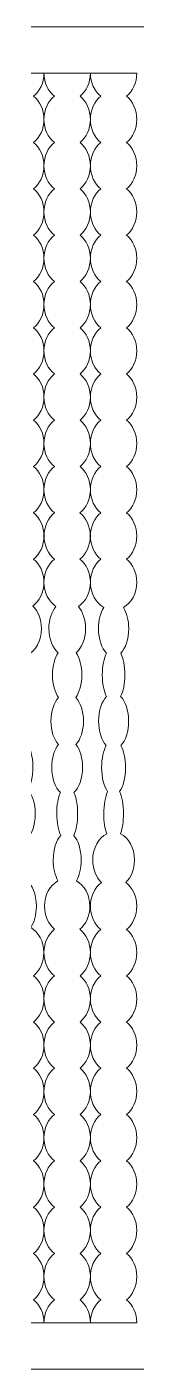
# Model space of a CAD drawing. Header units: inches. Extents: x 0 to 300, y 0 to 290.
# Drawn here: x 243.7 to 265, y 0 to 290 of the extents above; entities that cross this region are included whole.
import ezdxf

# ---------------------------------------------------------------- set-up
doc = ezdxf.new("R2010")
doc.units = ezdxf.units.IN
doc.header["$MEASUREMENT"] = 0
doc.layers.add('Layer 1', color=7, linetype='Continuous')

# ---------------------------------------------------------------- blocks, each defined once
blk = doc.blocks.new('block 3')
at = {"layer": 'Layer 1', "lineweight": 0}
blk.add_lwpolyline([(0, 290), (300, 290), (300, 0), (0, 0), (0, 290)], dxfattribs=at)
for points in [[(227.2351684570312, 275), (225.8879241943359, 273.9250793457031), (225, 272.0869693756104), (225, 270), (225, 267.9130306243896), (225.8879241943359, 266.0749206542969), (227.2351684570312, 265), (225.8879241943359, 263.9250793457031), (225, 262.0869693756104), (225, 260), (225, 257.913028717041), (225.8879241943359, 256.0749206542969), (227.2351684570312, 255), (225.8879241943359, 253.9250793457031), (225, 252.086971282959), (225, 250), (225, 247.913028717041), (225.8879241943359, 246.0749206542969), (227.2351684570312, 245), (225.8879241943359, 243.9250793457031), (225, 242.086971282959), (225, 240), (225, 237.913028717041), (225.8879241943359, 236.0749206542969), (227.2351684570312, 235), (225.8879241943359, 233.9250793457031), (225, 232.086971282959), (225, 230), (225, 227.913028717041), (225.8879241943359, 226.0749206542969), (227.2351684570312, 225), (225.8879241943359, 223.9250793457031), (225, 222.0869674682617), (225, 220), (225, 217.9130325317383), (225.8879241943359, 216.0749206542969), (227.2351684570312, 215), (225.8879241943359, 213.9250793457031), (225, 212.0869674682617), (225, 210), (225, 207.9130325317383), (225.8879241943359, 206.0749206542969), (227.2351684570312, 205), (225.8879241943359, 203.9250793457031), (225, 202.0869674682617), (225, 200), (225, 197.9130325317383), (225.8879241943359, 196.0749206542969), (227.2351684570312, 195), (225.8879241943359, 193.9250793457031), (225, 192.0869674682617), (225, 190), (225, 187.9130325317383), (225.8879241943359, 186.0749206542969), (227.2351684570312, 185), (225.8879241943359, 183.9250793457031), (225, 182.0869674682617), (225, 180), (225, 177.9130325317383), (225.8879241943359, 176.0749206542969), (227.2351684570312, 175), (225.8879241943359, 173.9250793457031), (225, 172.0869674682617), (225, 170), (225, 167.8586883544922), (225.9347534179688, 165.9793701171875), (227.3413238525391, 164.9176025390625), (226.1437835693359, 163.8326263427734), (225.3607788085938, 162.0345764160156), (225.3607788085938, 160), (225.3607788085938, 157.5192260742188), (226.5248870849609, 155.3900756835938), (228.1851654052734, 154.4764709472656), (227.6263275146484, 153.3777008056641), (227.2745056152344, 151.779296875), (227.2745056152344, 150), (227.2745056152344, 148.0339202880859), (227.7040710449219, 146.2887115478516), (228.3678283691406, 145.1943817138672), (227.3952789306641, 144.1562347412109), (226.7411651611328, 142.2187652587891), (226.7411651611328, 140), (226.7411651611328, 138.0218505859375), (227.2611083984375, 136.2672729492188), (228.0630950927734, 135.1743011474609), (226.9341125488281, 134.1313781738281), (226.1764526367188, 132.2045288085938), (226.1764526367188, 130), (226.1764526367188, 127.9246063232422), (226.8479461669922, 126.0953063964844), (227.8685913085938, 125.0179443359375), (226.8115844726562, 123.9456176757812), (226.1137084960938, 122.0986175537109), (226.1137084960938, 120), (226.1137084960938, 117.4808044433594), (227.1193237304688, 115.3242340087891), (228.5445861816406, 114.4349060058594), (228.1111602783203, 113.3375854492188), (227.8392028808594, 111.7569885253906), (227.8392028808594, 110), (227.8392028808594, 107.8583374023438), (228.2433013916016, 105.978759765625), (228.851318359375, 104.9170837402344), (228.3341827392578, 103.8320465087891), (227.9960632324219, 102.0342559814453), (227.9960632324219, 100), (227.9960632324219, 98.24128723144531), (228.248779296875, 96.6593017578125), (228.6514282226562, 95.56184387207031), (227.3379821777344, 94.6705322265625), (226.4117431640625, 92.51612854003906), (226.4117431640625, 90), (226.4117431640625, 88.12417602539062), (226.9265441894531, 86.44940185546875), (227.7327880859375, 85.34916687011719), (226.11083984375, 84.35726928710938), (224.9999847412109, 82.33430480957031), (224.9999847412109, 80), (224.9999847412109, 77.91302490234375), (225.8879089355469, 76.07492065429688), (227.2351531982422, 75), (225.8879089355469, 73.92507934570312), (224.9999847412109, 72.08697509765625), (224.9999847412109, 70), (224.9999847412109, 67.91302490234375), (225.8879089355469, 66.07492065429688), (227.2351531982422, 65), (225.8879089355469, 63.92507934570312), (224.9999847412109, 62.08697509765625), (224.9999847412109, 60), (224.9999847412109, 57.91302490234375), (225.8879089355469, 56.07492065429688), (227.2351531982422, 55), (225.8879089355469, 53.92507934570312), (224.9999847412109, 52.08697509765625), (224.9999847412109, 50), (224.9999847412109, 47.91302490234375), (225.8879089355469, 46.07492065429688), (227.2351531982422, 45), (225.8879089355469, 43.92507934570312), (224.9999847412109, 42.08697509765625), (224.9999847412109, 40), (224.9999847412109, 37.91302490234375), (225.8879089355469, 36.07492065429688), (227.2351531982422, 35), (225.8879089355469, 33.92507934570312), (224.9999847412109, 32.08697509765625), (224.9999847412109, 30), (224.9999847412109, 27.91302490234375), (225.8879089355469, 26.07492065429688), (227.2351531982422, 25), (225.8879089355469, 23.92507934570312), (224.9999847412109, 22.08697509765625), (224.9999847412109, 20), (224.9999847412109, 17.91302490234375), (225.8879089355469, 16.07492065429688), (227.2351531982422, 15), (225.8879089355469, 13.92507934570312), (224.9999847412109, 12.08697509765625), (224.9999847412109, 10), (224.9999847412109, 10), (234.9999847412109, 10), (234.9999847412109, 10), (234.9999847412109, 12.08697509765625), (234.112060546875, 13.92507934570312), (232.7648162841797, 15), (234.112060546875, 16.07492065429688), (234.9999847412109, 17.91302490234375), (234.9999847412109, 20), (234.9999847412109, 22.08697509765625), (234.112060546875, 23.92507934570312), (232.7648162841797, 25), (234.112060546875, 26.07492065429688), (234.9999847412109, 27.91302490234375), (234.9999847412109, 30), (234.9999847412109, 32.08697509765625), (234.112060546875, 33.92507934570312), (232.7648162841797, 35), (234.112060546875, 36.07492065429688), (234.9999847412109, 37.91302490234375), (234.9999847412109, 40), (234.9999847412109, 42.08697509765625), (234.112060546875, 43.92507934570312), (232.7648162841797, 45), (234.112060546875, 46.07492065429688), (234.9999847412109, 47.91302490234375), (234.9999847412109, 50), (234.9999847412109, 52.08697509765625), (234.112060546875, 53.92507934570312), (232.7648162841797, 55), (234.112060546875, 56.07492065429688), (234.9999847412109, 57.91302490234375), (234.9999847412109, 60), (234.9999847412109, 62.08697509765625), (234.112060546875, 63.92507934570312), (232.7648162841797, 65), (234.112060546875, 66.07492065429688), (234.9999847412109, 67.91302490234375), (234.9999847412109, 70), (234.9999847412109, 72.08697509765625), (234.112060546875, 73.92507934570312), (232.7648162841797, 75), (234.112060546875, 76.07492065429688), (234.9999847412109, 77.91302490234375), (234.9999847412109, 80), (234.9999847412109, 82.33430480957031), (233.8891296386719, 84.35725402832031), (232.2671813964844, 85.34916687011719), (233.0734252929688, 86.44940185546875), (233.5882263183594, 88.12417602539062), (233.5882263183594, 90), (233.5882263183594, 92.51614379882812), (232.6619873046875, 94.6705322265625), (231.3485412597656, 95.56184387207031), (231.7511901855469, 96.65928649902344), (232.00390625, 98.24127197265625), (232.00390625, 100), (232.00390625, 102.0342559814453), (231.6658020019531, 103.8320465087891), (231.1486511230469, 104.9170837402344), (231.7566680908203, 105.978759765625), (232.1607666015625, 107.8583374023438), (232.1607666015625, 110), (232.1607666015625, 111.7569885253906), (231.8887939453125, 113.3376007080078), (231.4553833007812, 114.4349060058594), (232.8806610107422, 115.3242340087891), (233.8862609863281, 117.4808044433594), (233.8862609863281, 120), (233.8862609863281, 122.0986328125), (233.1883850097656, 123.9456176757812), (232.1313781738281, 125.0179443359375), (233.1520233154297, 126.0953063964844), (233.8235168457031, 127.9245910644531), (233.8235168457031, 130), (233.8235168457031, 132.2045288085938), (233.0658721923828, 134.1313629150391), (231.9368743896484, 135.1743011474609), (232.7388610839844, 136.2672882080078), (233.2588043212891, 138.0218505859375), (233.2588043212891, 140), (233.2588043212891, 142.2187652587891), (232.6046905517578, 144.1562347412109), (231.6321411132812, 145.1943817138672), (232.2959136962891, 146.2886962890625), (232.7254638671875, 148.0339202880859), (232.7254638671875, 150), (232.7254638671875, 151.779296875), (232.3736572265625, 153.3777008056641), (231.8148040771484, 154.4764709472656), (233.4750671386719, 155.3900756835938), (234.6391906738281, 157.5192260742188), (234.6391906738281, 160), (234.6391906738281, 162.0345687866211), (233.8561859130859, 163.8326187133789), (232.6586456298828, 164.9176025390625), (234.0652160644531, 165.9793701171875), (234.9999694824219, 167.8586959838867), (234.9999694824219, 170), (234.9999694824219, 172.0869674682617), (234.1120452880859, 173.9250793457031), (232.7648010253906, 175), (234.1120452880859, 176.0749206542969), (234.9999694824219, 177.9130325317383), (234.9999694824219, 180), (234.9999694824219, 182.0869674682617), (234.1120452880859, 183.9250793457031), (232.7648010253906, 185), (234.1120452880859, 186.0749206542969), (234.9999694824219, 187.9130325317383), (234.9999694824219, 190), (234.9999694824219, 192.0869674682617), (234.1120452880859, 193.9250793457031), (232.7648010253906, 195), (234.1120452880859, 196.0749206542969), (234.9999694824219, 197.9130325317383), (234.9999694824219, 200), (234.9999694824219, 202.0869674682617), (234.1120452880859, 203.9250793457031), (232.7648010253906, 205), (234.1120452880859, 206.0749206542969), (234.9999694824219, 207.9130325317383), (234.9999694824219, 210), (234.9999694824219, 212.0869674682617), (234.1120452880859, 213.9250793457031), (232.7648010253906, 215), (234.1120452880859, 216.0749206542969), (234.9999694824219, 217.9130325317383), (234.9999694824219, 220), (234.9999694824219, 222.0869674682617), (234.1120452880859, 223.9250793457031), (232.7648010253906, 225), (234.1120452880859, 226.0749206542969), (234.9999694824219, 227.913028717041), (234.9999694824219, 230), (234.9999694824219, 232.086971282959), (234.1120452880859, 233.9250793457031), (232.7648010253906, 235), (234.1120452880859, 236.0749206542969), (234.9999694824219, 237.913028717041), (234.9999694824219, 240), (234.9999694824219, 242.086971282959), (234.1120452880859, 243.9250793457031), (232.7648010253906, 245), (234.1120452880859, 246.0749206542969), (234.9999694824219, 247.913028717041), (234.9999694824219, 250), (234.9999694824219, 252.086971282959), (234.1120452880859, 253.9250793457031), (232.7648010253906, 255), (234.1120452880859, 256.0749206542969), (234.9999694824219, 257.913028717041), (234.9999694824219, 260), (234.9999694824219, 262.0869693756104), (234.1120452880859, 263.9250793457031), (232.7648010253906, 265), (234.1120452880859, 266.0749206542969), (234.9999694824219, 267.9130306243896), (234.9999694824219, 270), (234.9999694824219, 272.0869693756104), (234.1120452880859, 273.9250793457031), (232.7648010253906, 275), (234.1120452880859, 276.0749197006226), (234.9999694824219, 277.9130296707153), (234.9999694824219, 280), (234.9999694824219, 277.9130296707153), (235.8878936767578, 276.0749197006226), (237.2351379394531, 275), (235.8878936767578, 273.9250793457031), (234.9999694824219, 272.0869693756104), (234.9999694824219, 270), (234.9999694824219, 267.9130306243896), (235.8878936767578, 266.0749206542969), (237.2351379394531, 265), (235.8878936767578, 263.9250793457031), (234.9999694824219, 262.0869693756104), (234.9999694824219, 260), (234.9999694824219, 257.913028717041), (235.8878936767578, 256.0749206542969), (237.2351379394531, 255), (235.8878936767578, 253.9250793457031), (234.9999694824219, 252.086971282959), (234.9999694824219, 250), (234.9999694824219, 247.913028717041), (235.8878936767578, 246.0749206542969), (237.2351379394531, 245), (235.8878936767578, 243.9250793457031), (234.9999694824219, 242.086971282959), (234.9999694824219, 240), (234.9999694824219, 237.913028717041), (235.8878936767578, 236.0749206542969), (237.2351379394531, 235), (235.8878936767578, 233.9250793457031), (234.9999694824219, 232.086971282959), (234.9999694824219, 230), (234.9999694824219, 227.913028717041), (235.8878936767578, 226.0749206542969), (237.2351379394531, 225), (235.8878936767578, 223.9250793457031), (234.9999694824219, 222.0869674682617), (234.9999694824219, 220), (234.9999694824219, 217.9130325317383), (235.8878936767578, 216.0749206542969), (237.2351379394531, 215), (235.8878936767578, 213.9250793457031), (234.9999694824219, 212.0869674682617), (234.9999694824219, 210), (234.9999694824219, 207.9130325317383), (235.8878936767578, 206.0749206542969), (237.2351379394531, 205), (235.8878936767578, 203.9250793457031), (234.9999694824219, 202.0869674682617), (234.9999694824219, 200), (234.9999694824219, 197.9130325317383), (235.8878936767578, 196.0749206542969), (237.2351379394531, 195), (235.8878936767578, 193.9250793457031), (234.9999694824219, 192.0869674682617), (234.9999694824219, 190), (234.9999694824219, 187.9130325317383), (235.8878936767578, 186.0749206542969), (237.2351379394531, 185), (235.8878936767578, 183.9250793457031), (234.9999694824219, 182.0869674682617), (234.9999694824219, 180), (234.9999694824219, 177.9107818603516), (235.8898162841797, 176.0709686279297), (237.2394866943359, 174.9965286254883), (235.8988952636719, 173.9211273193359), (235.0156555175781, 172.0847320556641), (235.0156555175781, 170), (235.0156555175781, 167.8303604125977), (235.9723205566406, 165.9296798706055), (237.4055480957031, 164.8758773803711), (236.2812347412109, 163.786865234375), (235.5489807128906, 162.0087051391602), (235.5489807128906, 160), (235.5489807128906, 157.3816528320312), (236.7931671142578, 155.1550140380859), (238.5280456542969, 154.3358459472656), (238.1228790283203, 153.2435302734375), (237.8705444335938, 151.7048034667969), (237.8705444335938, 150), (237.8705444335938, 147.5963439941406), (238.3721618652344, 145.5228271484375), (239.0965270996094, 144.565185546875), (238.7974243164062, 143.4646911621094), (238.6078033447266, 141.8277893066406), (238.6078033447266, 140), (238.6078033447266, 138.2594451904297), (238.7797698974609, 136.6920166015625), (239.0544586181641, 135.5960235595703), (238.0771636962891, 134.7265777587891), (237.3842620849609, 132.5489044189453), (237.3842620849609, 130), (237.3842620849609, 128.0319061279297), (237.7973480224609, 126.2851409912109), (238.4355010986328, 125.1910247802734), (237.5067443847656, 124.1520690917969), (236.8822937011719, 122.2163696289062), (236.8822937011719, 120), (236.8822937011719, 117.4761047363281), (237.6920318603516, 115.3161773681641), (238.8388061523438, 114.4299468994141), (238.4944000244141, 113.3328247070312), (238.2783660888672, 111.7543487548828), (238.2783660888672, 110), (238.2783660888672, 108.2721862792969), (238.4879150390625, 106.7149353027344), (238.8232879638672, 105.6201477050781), (237.5519256591797, 104.7674102783203), (236.6470031738281, 102.5728149414062), (236.6470031738281, 100), (236.6470031738281, 98.156494140625), (237.1116180419922, 96.50715637207031), (237.8427276611328, 95.40652465820312), (236.1790771484375, 94.436767578125), (235.0313110351562, 92.3802490234375), (235.0313110351562, 90), (235.0313110351562, 87.91752624511719), (235.9098663330078, 86.08282470703125), (237.2438354492188, 85.00694274902344), (235.8917083740234, 83.93299865722656), (234.9999389648438, 82.09147644042969), (234.9999389648438, 80), (234.9999389648438, 77.91302490234375), (235.8878631591797, 76.07492065429688), (237.235107421875, 75), (235.8878631591797, 73.92507934570312), (234.9999389648438, 72.08697509765625), (234.9999389648438, 70), (234.9999389648438, 67.91302490234375), (235.8878631591797, 66.07492065429688), (237.235107421875, 65), (235.8878631591797, 63.92507934570312), (234.9999389648438, 62.08697509765625), (234.9999389648438, 60), (234.9999389648438, 57.91302490234375), (235.8878631591797, 56.07492065429688), (237.235107421875, 55), (235.8878631591797, 53.92507934570312), (234.9999389648438, 52.08697509765625), (234.9999389648438, 50), (234.9999389648438, 47.91302490234375), (235.8878631591797, 46.07492065429688), (237.235107421875, 45), (235.8878631591797, 43.92507934570312), (234.9999389648438, 42.08697509765625), (234.9999389648438, 40), (234.9999389648438, 37.91302490234375), (235.8878631591797, 36.07492065429688), (237.235107421875, 35), (235.8878631591797, 33.92507934570312), (234.9999389648438, 32.08697509765625), (234.9999389648438, 30), (234.9999389648438, 27.91302490234375), (235.8878631591797, 26.07492065429688), (237.235107421875, 25), (235.8878631591797, 23.92507934570312), (234.9999389648438, 22.08697509765625), (234.9999389648438, 20), (234.9999389648438, 17.91302490234375), (235.8878631591797, 16.07492065429688), (237.235107421875, 15), (235.8878631591797, 13.92507934570312), (234.9999389648438, 12.08697509765625), (234.9999389648438, 10), (234.9999389648438, 10), (244.9999389648438, 10), (244.9999389648438, 10), (244.9999389648438, 12.08697509765625), (244.1120147705078, 13.92507934570312), (242.7647705078125, 15), (244.1120147705078, 16.07492065429688), (244.9999389648438, 17.91302490234375), (244.9999389648438, 20), (244.9999389648438, 22.08697509765625), (244.1120147705078, 23.92507934570312), (242.7647705078125, 25), (244.1120147705078, 26.07492065429688), (244.9999389648438, 27.91302490234375), (244.9999389648438, 30), (244.9999389648438, 32.08697509765625), (244.1120147705078, 33.92507934570312), (242.7647705078125, 35), (244.1120147705078, 36.07492065429688), (244.9999389648438, 37.91302490234375), (244.9999389648438, 40), (244.9999389648438, 42.08697509765625), (244.1120147705078, 43.92507934570312), (242.7647705078125, 45), (244.1120147705078, 46.07492065429688), (244.9999389648438, 47.91302490234375), (244.9999389648438, 50), (244.9999389648438, 52.08697509765625), (244.1120147705078, 53.92507934570312), (242.7647705078125, 55), (244.1120147705078, 56.07492065429688), (244.9999389648438, 57.91302490234375), (244.9999389648438, 60), (244.9999389648438, 62.08697509765625), (244.1120147705078, 63.92507934570312), (242.7647705078125, 65), (244.1120147705078, 66.07492065429688), (244.9999389648438, 67.91302490234375), (244.9999389648438, 70), (244.9999389648438, 72.08697509765625), (244.1120147705078, 73.92507934570312), (242.7647705078125, 75), (244.1120147705078, 76.07492065429688), (244.9999389648438, 77.91302490234375), (244.9999389648438, 80), (244.9999389648438, 82.09147644042969), (244.1081848144531, 83.93299865722656), (242.7560424804688, 85.00694274902344), (244.0899963378906, 86.08282470703125), (244.9685668945312, 87.91751098632812), (244.9685668945312, 90), (244.9685668945312, 92.3802490234375), (243.82080078125, 94.43678283691406), (242.1571502685547, 95.40652465820312), (242.8882751464844, 96.50715637207031), (243.3528747558594, 98.15647888183594), (243.3528747558594, 100), (243.3528747558594, 102.5728149414062), (242.4479522705078, 104.7673950195312), (241.1765899658203, 105.6201477050781), (241.5119476318359, 106.7149505615234), (241.7215118408203, 108.2721862792969), (241.7215118408203, 110), (241.7215118408203, 111.7543334960938), (241.5054779052734, 113.3328247070312), (241.1610717773438, 114.4299468994141), (242.3078460693359, 115.3161926269531), (243.1175842285156, 117.4761047363281), (243.1175842285156, 120), (243.1175842285156, 122.2163848876953), (242.4931488037109, 124.1520690917969), (241.5643768310547, 125.1910247802734), (242.2025146484375, 126.2851409912109), (242.6156158447266, 128.0319061279297), (242.6156158447266, 130), (242.6156158447266, 132.5489044189453), (241.9227294921875, 134.7265930175781), (240.9454193115234, 135.5960235595703), (241.2201232910156, 136.6920013427734), (241.3920745849609, 138.2594604492188), (241.3920745849609, 140), (241.3920745849609, 141.8277893066406), (241.2024383544922, 143.4646911621094), (240.9033508300781, 144.565185546875), (241.6277160644531, 145.5228118896484), (242.1293334960938, 147.5963439941406), (242.1293334960938, 150), (242.1293334960938, 151.7047882080078), (241.8769989013672, 153.2435150146484), (241.4718322753906, 154.3358459472656), (243.2067260742188, 155.155029296875), (244.4508972167969, 157.3816528320312), (244.4508972167969, 160), (244.4508972167969, 162.0087127685547), (243.7186431884766, 163.7868728637695), (242.5943298339844, 164.8758773803711), (244.0275726318359, 165.9296798706055), (244.9842224121094, 167.8303604125977), (244.9842224121094, 170), (244.9842224121094, 172.0847320556641), (244.1009826660156, 173.9211273193359), (242.7603912353516, 174.9965286254883), (244.1100769042969, 176.0709609985352), (244.9999084472656, 177.9107818603516), (244.9999084472656, 180), (244.9999084472656, 182.0869674682617), (244.1119842529297, 183.9250793457031), (242.7647399902344, 185), (244.1119842529297, 186.0749206542969), (244.9999084472656, 187.9130325317383), (244.9999084472656, 190), (244.9999084472656, 192.0869674682617), (244.1119842529297, 193.9250793457031), (242.7647399902344, 195), (244.1119842529297, 196.0749206542969), (244.9999084472656, 197.9130325317383), (244.9999084472656, 200), (244.9999084472656, 202.0869674682617), (244.1119842529297, 203.9250793457031), (242.7647399902344, 205), (244.1119842529297, 206.0749206542969), (244.9999084472656, 207.9130325317383), (244.9999084472656, 210), (244.9999084472656, 212.0869674682617), (244.1119842529297, 213.9250793457031), (242.7647399902344, 215), (244.1119842529297, 216.0749206542969), (244.9999084472656, 217.9130325317383), (244.9999084472656, 220), (244.9999084472656, 222.0869674682617), (244.1119842529297, 223.9250793457031), (242.7647399902344, 225), (244.1119842529297, 226.0749206542969), (244.9999084472656, 227.913028717041), (244.9999084472656, 230), (244.9999084472656, 232.086971282959), (244.1119842529297, 233.9250793457031), (242.7647399902344, 235), (244.1119842529297, 236.0749206542969), (244.9999084472656, 237.913028717041), (244.9999084472656, 240), (244.9999084472656, 242.086971282959), (244.1119842529297, 243.9250793457031), (242.7647399902344, 245), (244.1119842529297, 246.0749206542969), (244.9999084472656, 247.913028717041), (244.9999084472656, 250), (244.9999084472656, 252.086971282959), (244.1119842529297, 253.9250793457031), (242.7647399902344, 255), (244.1119842529297, 256.0749206542969), (244.9999084472656, 257.913028717041), (244.9999084472656, 260), (244.9999084472656, 262.0869693756104), (244.1119842529297, 263.9250793457031), (242.7647399902344, 265), (244.1119842529297, 266.0749206542969), (244.9999084472656, 267.9130306243896), (244.9999084472656, 270), (244.9999084472656, 272.0869693756104), (244.1119842529297, 273.9250793457031), (242.7647399902344, 275), (244.1119842529297, 276.0749197006226), (244.9999084472656, 277.9130296707153), (244.9999084472656, 280), (244.9999084472656, 280), (224.9999084472656, 280), (224.9999084472656, 280), (224.9999084472656, 277.9130296707153), (225.8878326416016, 276.0749197006226), (227.2350769042969, 275), (227.2350769042969, 275), (227.2351684570312, 275), (227.2351684570312, 275)], [(247.2351684570312, 275), (245.8879241943359, 273.9250793457031), (245, 272.0869693756104), (245, 270), (245, 267.9130306243896), (245.8879241943359, 266.0749206542969), (247.2351684570312, 265), (245.8879241943359, 263.9250793457031), (245, 262.0869693756104), (245, 260), (245, 257.913028717041), (245.8879241943359, 256.0749206542969), (247.2351684570312, 255), (245.8879241943359, 253.9250793457031), (245, 252.086971282959), (245, 250), (245, 247.913028717041), (245.8879241943359, 246.0749206542969), (247.2351684570312, 245), (245.8879241943359, 243.9250793457031), (245, 242.086971282959), (245, 240), (245, 237.913028717041), (245.8879241943359, 236.0749206542969), (247.2351684570312, 235), (245.8879241943359, 233.9250793457031), (245, 232.086971282959), (245, 230), (245, 227.913028717041), (245.8879241943359, 226.0749206542969), (247.2351684570312, 225), (245.8879241943359, 223.9250793457031), (245, 222.0869674682617), (245, 220), (245, 217.9130325317383), (245.8879241943359, 216.0749206542969), (247.2351684570312, 215), (245.8879241943359, 213.9250793457031), (245, 212.0869674682617), (245, 210), (245, 207.9130325317383), (245.8879241943359, 206.0749206542969), (247.2351684570312, 205), (245.8879241943359, 203.9250793457031), (245, 202.0869674682617), (245, 200), (245, 197.9130325317383), (245.8879241943359, 196.0749206542969), (247.2351684570312, 195), (245.8879241943359, 193.9250793457031), (245, 192.0869674682617), (245, 190), (245, 187.9085311889648), (245.8917541503906, 186.0670013427734), (247.243896484375, 184.9930572509766), (245.9099426269531, 183.9171752929688), (245.0313720703125, 182.0824890136719), (245.0313720703125, 180), (245.0313720703125, 177.9175186157227), (245.9099273681641, 176.0828170776367), (247.243896484375, 175.0069427490234), (245.8917694091797, 173.9330062866211), (245, 172.0914764404297), (245, 170), (245, 167.7379989624023), (246.0431060791016, 165.7683563232422), (247.5835876464844, 164.7459487915039), (246.6511993408203, 163.6484451293945), (246.0509948730469, 161.9307250976562), (246.0509948730469, 160), (246.0509948730469, 157.7490081787109), (246.8668518066406, 155.7875366210938), (248.0737762451172, 154.7609558105469), (247.3207092285156, 153.6641387939453), (246.8353118896484, 151.9395446777344), (246.8353118896484, 150), (246.8353118896484, 147.9848175048828), (247.3593139648438, 146.2016754150391), (248.1630859375, 145.1136169433594), (247.1594085693359, 144.0577239990234), (246.4902191162109, 142.1624603271484), (246.4902191162109, 140), (246.4902191162109, 137.8731842041016), (247.1375274658203, 136.0048370361328), (248.1137237548828, 134.9392852783203), (247.2465972900391, 133.8566741943359), (246.6784515380859, 132.0481872558594), (246.6784515380859, 130), (246.6784515380859, 127.6241912841797), (247.4428863525391, 125.5708923339844), (248.5516967773438, 124.5989074707031), (248.0586090087891, 123.4982757568359), (247.7451171875, 121.8465576171875), (247.7451171875, 120), (247.7451171875, 118.0998382568359), (248.0770721435547, 116.4059753417969), (248.5950927734375, 115.3066253662109), (247.6417388916016, 114.3002014160156), (246.9921722412109, 112.3014221191406), (246.9921722412109, 110), (246.9921722412109, 108.2007446289062), (247.3891906738281, 106.5864562988281), (248.0180053710938, 105.4867401123047), (246.3047332763672, 104.5536804199219), (245.1098022460938, 102.4480438232422), (245.1098022460938, 100), (245.1098022460938, 97.92878723144531), (245.9651641845703, 96.10270690917969), (247.26611328125, 95.02449035644531), (245.9015502929688, 93.953125), (245, 92.1029052734375), (245, 90), (245, 87.91302490234375), (245.8879241943359, 86.07492065429688), (247.2351684570312, 85), (245.8879241943359, 83.92507934570312), (245, 82.08697509765625), (245, 80), (245, 77.91302490234375), (245.8879241943359, 76.07492065429688), (247.2351684570312, 75), (245.8879241943359, 73.92507934570312), (245, 72.08697509765625), (245, 70), (245, 67.91302490234375), (245.8879241943359, 66.07492065429688), (247.2351684570312, 65), (245.8879241943359, 63.92507934570312), (245, 62.08697509765625), (245, 60), (245, 57.91302490234375), (245.8879241943359, 56.07492065429688), (247.2351684570312, 55), (245.8879241943359, 53.92507934570312), (245, 52.08697509765625), (245, 50), (245, 47.91302490234375), (245.8879241943359, 46.07492065429688), (247.2351684570312, 45), (245.8879241943359, 43.92507934570312), (245, 42.08697509765625), (245, 40), (245, 37.91302490234375), (245.8879241943359, 36.07492065429688), (247.2351684570312, 35), (245.8879241943359, 33.92507934570312), (245, 32.08697509765625), (245, 30), (245, 27.91302490234375), (245.8879241943359, 26.07492065429688), (247.2351684570312, 25), (245.8879241943359, 23.92507934570312), (245, 22.08697509765625), (245, 20), (245, 17.91302490234375), (245.8879241943359, 16.07492065429688), (247.2351684570312, 15), (245.8879241943359, 13.92507934570312), (245, 12.08697509765625), (245, 10), (245, 10), (255, 10), (255, 10), (255, 12.08697509765625), (254.1120758056641, 13.92507934570312), (252.7648315429688, 15), (254.1120758056641, 16.07492065429688), (255, 17.91302490234375), (255, 20), (255, 22.08697509765625), (254.1120758056641, 23.92507934570312), (252.7648315429688, 25), (254.1120758056641, 26.07492065429688), (255, 27.91302490234375), (255, 30), (255, 32.08697509765625), (254.1120758056641, 33.92507934570312), (252.7648315429688, 35), (254.1120758056641, 36.07492065429688), (255, 37.91302490234375), (255, 40), (255, 42.08697509765625), (254.1120758056641, 43.92507934570312), (252.7648315429688, 45), (254.1120758056641, 46.07492065429688), (255, 47.91302490234375), (255, 50), (255, 52.08697509765625), (254.1120758056641, 53.92507934570312), (252.7648315429688, 55), (254.1120758056641, 56.07492065429688), (255, 57.91302490234375), (255, 60), (255, 62.08697509765625), (254.1120758056641, 63.92507934570312), (252.7648315429688, 65), (254.1120758056641, 66.07492065429688), (255, 67.91302490234375), (255, 70), (255, 72.08697509765625), (254.1120758056641, 73.92507934570312), (252.7648315429688, 75), (254.1120758056641, 76.07492065429688), (255, 77.91302490234375), (255, 80), (255, 82.08697509765625), (254.1120758056641, 83.92507934570312), (252.7648315429688, 85), (254.1120758056641, 86.07492065429688), (255, 87.91302490234375), (255, 90), (255, 92.1029052734375), (254.0984649658203, 93.953125), (252.73388671875, 95.02449035644531), (254.0348358154297, 96.10270690917969), (254.8901977539062, 97.92880249023438), (254.8901977539062, 100), (254.8901977539062, 102.4480590820312), (253.6952667236328, 104.5536804199219), (251.9819946289062, 105.4867401123047), (252.6108093261719, 106.5864562988281), (253.0078277587891, 108.2007446289062), (253.0078277587891, 110), (253.0078277587891, 112.3014221191406), (252.3582611083984, 114.3002014160156), (251.4049072265625, 115.3066253662109), (251.9229278564453, 116.4059753417969), (252.2548828125, 118.0998382568359), (252.2548828125, 120), (252.2548828125, 121.8465576171875), (251.9413909912109, 123.4982757568359), (251.4483032226562, 124.5989074707031), (252.5571136474609, 125.5708923339844), (253.3215484619141, 127.6241912841797), (253.3215484619141, 130), (253.3215484619141, 132.0481872558594), (252.7534027099609, 133.8566741943359), (251.8862762451172, 134.9392852783203), (252.8624725341797, 136.0048522949219), (253.5097808837891, 137.8731994628906), (253.5097808837891, 140), (253.5097808837891, 142.1624603271484), (252.8405914306641, 144.0577239990234), (251.8369140625, 145.1136169433594), (252.6406860351562, 146.2016754150391), (253.1646881103516, 147.9848175048828), (253.1646881103516, 150), (253.1646881103516, 151.9395446777344), (252.6792755126953, 153.6641387939453), (251.9262237548828, 154.7609558105469), (253.1331481933594, 155.7875518798828), (253.9490051269531, 157.7490234375), (253.9490051269531, 160), (253.9490051269531, 161.9307250976562), (253.3488006591797, 163.6484603881836), (252.4164123535156, 164.7459487915039), (253.9568786621094, 165.7683486938477), (255, 167.7379989624023), (255, 170), (255, 172.0914688110352), (254.1082458496094, 173.9329986572266), (252.756103515625, 175.0069427490234), (254.0900573730469, 176.0828247070312), (254.9686279296875, 177.9175109863281), (254.9686279296875, 180), (254.9686279296875, 182.0824813842773), (254.0900726318359, 183.9171829223633), (252.756103515625, 184.9930572509766), (254.1082305908203, 186.0669937133789), (255, 187.9085235595703), (255, 190), (255, 192.0869674682617), (254.1120758056641, 193.9250793457031), (252.7648315429688, 195), (254.1120758056641, 196.0749206542969), (255, 197.9130325317383), (255, 200), (255, 202.0869674682617), (254.1120758056641, 203.9250793457031), (252.7648315429688, 205), (254.1120758056641, 206.0749206542969), (255, 207.9130325317383), (255, 210), (255, 212.0869674682617), (254.1120758056641, 213.9250793457031), (252.7648315429688, 215), (254.1120758056641, 216.0749206542969), (255, 217.9130325317383), (255, 220), (255, 222.0869674682617), (254.1120758056641, 223.9250793457031), (252.7648315429688, 225), (254.1120758056641, 226.0749206542969), (255, 227.913028717041), (255, 230), (255, 232.086971282959), (254.1120758056641, 233.9250793457031), (252.7648315429688, 235), (254.1120758056641, 236.0749206542969), (255, 237.913028717041), (255, 240), (255, 242.086971282959), (254.1120758056641, 243.9250793457031), (252.7648315429688, 245), (254.1120758056641, 246.0749206542969), (255, 247.913028717041), (255, 250), (255, 252.086971282959), (254.1120758056641, 253.9250793457031), (252.7648315429688, 255), (254.1120758056641, 256.0749206542969), (255, 257.913028717041), (255, 260), (255, 262.0869693756104), (254.1120758056641, 263.9250793457031), (252.7648315429688, 265), (254.1120758056641, 266.0749206542969), (255, 267.9130306243896), (255, 270), (255, 272.0869693756104), (254.1120758056641, 273.9250793457031), (252.7648315429688, 275), (254.1120758056641, 276.0749197006226), (255, 277.9130296707153), (255, 280), (255, 277.9130296707153), (255.8879241943359, 276.0749197006226), (257.2351684570312, 275), (255.8879241943359, 273.9250793457031), (255, 272.0869693756104), (255, 270), (255, 267.9130306243896), (255.8879241943359, 266.0749206542969), (257.2351684570312, 265), (255.8879241943359, 263.9250793457031), (255, 262.0869693756104), (255, 260), (255, 257.913028717041), (255.8879241943359, 256.0749206542969), (257.2351684570312, 255), (255.8879241943359, 253.9250793457031), (255, 252.086971282959), (255, 250), (255, 247.913028717041), (255.8879241943359, 246.0749206542969), (257.2351684570312, 245), (255.8879241943359, 243.9250793457031), (255, 242.086971282959), (255, 240), (255, 237.913028717041), (255.8879241943359, 236.0749206542969), (257.2351684570312, 235), (255.8879241943359, 233.9250793457031), (255, 232.086971282959), (255, 230), (255, 227.913028717041), (255.8879241943359, 226.0749206542969), (257.2351684570312, 225), (255.8879241943359, 223.9250793457031), (255, 222.0869674682617), (255, 220), (255, 217.9130325317383), (255.8879241943359, 216.0749206542969), (257.2351684570312, 215), (255.8879241943359, 213.9250793457031), (255, 212.0869674682617), (255, 210), (255, 207.9130325317383), (255.8879241943359, 206.0749206542969), (257.2351684570312, 205), (255.8879241943359, 203.9250793457031), (255, 202.0869674682617), (255, 200), (255, 197.9130325317383), (255.8879241943359, 196.0749206542969), (257.2351684570312, 195), (255.8879241943359, 193.9250793457031), (255, 192.0869674682617), (255, 190), (255, 187.9130325317383), (255.8879241943359, 186.0749206542969), (257.2351684570312, 185), (255.8879241943359, 183.9250793457031), (255, 182.0869674682617), (255, 180), (255, 177.9130325317383), (255.8879241943359, 176.0749206542969), (257.2351684570312, 175), (255.8879241943359, 173.9250793457031), (255, 172.0869674682617), (255, 170), (255, 167.5940933227539), (256.1800537109375, 165.5189208984375), (257.8835144042969, 164.5624923706055), (257.1843566894531, 163.4620208740234), (256.7411804199219, 161.8263092041016), (256.7411804199219, 160), (256.7411804199219, 157.6986083984375), (257.4449157714844, 155.6998443603516), (258.4778137207031, 154.6934051513672), (257.9165344238281, 153.5940551757812), (257.5568542480469, 151.9001922607422), (257.5568542480469, 150), (257.5568542480469, 148.0942687988281), (257.9186401367188, 146.3960571289062), (258.4827270507812, 145.2969818115234), (257.465087890625, 144.2874603271484), (256.7725219726562, 142.2940979003906), (256.7725219726562, 140), (256.7725219726562, 137.7483825683594), (257.4396667480469, 135.7864532470703), (258.426513671875, 134.7601013183594), (257.8118286132812, 133.6632537841797), (257.4156494140625, 131.9390411376953), (257.4156494140625, 130), (257.4156494140625, 127.7700042724609), (257.9396362304688, 125.8241577148438), (258.7173461914062, 124.7899169921875), (258.2029418945312, 123.6946411132812), (257.8705444335938, 121.9566955566406), (257.8705444335938, 120), (257.8705444335938, 118.2984161376953), (258.1219177246094, 116.7622680664062), (258.5257568359375, 115.6703338623047), (256.7655944824219, 114.8562164306641), (255.5019073486328, 112.6249542236328), (255.5019073486328, 110), (255.5019073486328, 107.9863586425781), (256.2455444335938, 106.2044067382812), (257.386474609375, 105.1161193847656), (255.9547729492188, 104.0607147216797), (254.9999389648438, 102.1641693115234), (254.9999389648438, 100), (254.9999389648438, 97.91302490234375), (255.8878631591797, 96.07492065429688), (257.235107421875, 95), (255.8878631591797, 93.92507934570312), (254.9999389648438, 92.08697509765625), (254.9999389648438, 90), (254.9999389648438, 87.91302490234375), (255.8878631591797, 86.07492065429688), (257.235107421875, 85), (255.8878631591797, 83.92507934570312), (254.9999389648438, 82.08697509765625), (254.9999389648438, 80), (254.9999389648438, 77.91302490234375), (255.8878631591797, 76.07492065429688), (257.235107421875, 75), (255.8878631591797, 73.92507934570312), (254.9999389648438, 72.08697509765625), (254.9999389648438, 70), (254.9999389648438, 67.91302490234375), (255.8878631591797, 66.07492065429688), (257.235107421875, 65), (255.8878631591797, 63.92507934570312), (254.9999389648438, 62.08697509765625), (254.9999389648438, 60), (254.9999389648438, 57.91302490234375), (255.8878631591797, 56.07492065429688), (257.235107421875, 55), (255.8878631591797, 53.92507934570312), (254.9999389648438, 52.08697509765625), (254.9999389648438, 50), (254.9999389648438, 47.91302490234375), (255.8878631591797, 46.07492065429688), (257.235107421875, 45), (255.8878631591797, 43.92507934570312), (254.9999389648438, 42.08697509765625), (254.9999389648438, 40), (254.9999389648438, 37.91302490234375), (255.8878631591797, 36.07492065429688), (257.235107421875, 35), (255.8878631591797, 33.92507934570312), (254.9999389648438, 32.08697509765625), (254.9999389648438, 30), (254.9999389648438, 27.91302490234375), (255.8878631591797, 26.07492065429688), (257.235107421875, 25), (255.8878631591797, 23.92507934570312), (254.9999389648438, 22.08697509765625), (254.9999389648438, 20), (254.9999389648438, 17.91302490234375), (255.8878631591797, 16.07492065429688), (257.235107421875, 15), (255.8878631591797, 13.92507934570312), (254.9999389648438, 12.08697509765625), (254.9999389648438, 10), (254.9999389648438, 10), (264.9999389648438, 10), (264.9999389648438, 10), (264.9999389648438, 12.08697509765625), (264.1120300292969, 13.92507934570312), (262.7647705078125, 15), (264.1120300292969, 16.07492065429688), (264.9999389648438, 17.91302490234375), (264.9999389648438, 20), (264.9999389648438, 22.08697509765625), (264.1120300292969, 23.92507934570312), (262.7647705078125, 25), (264.1120300292969, 26.07492065429688), (264.9999389648438, 27.91302490234375), (264.9999389648438, 30), (264.9999389648438, 32.08697509765625), (264.1120300292969, 33.92507934570312), (262.7647705078125, 35), (264.1120300292969, 36.07492065429688), (264.9999389648438, 37.91302490234375), (264.9999389648438, 40), (264.9999389648438, 42.08697509765625), (264.1120300292969, 43.92507934570312), (262.7647705078125, 45), (264.1120300292969, 46.07492065429688), (264.9999389648438, 47.91302490234375), (264.9999389648438, 50), (264.9999389648438, 52.08697509765625), (264.1120300292969, 53.92507934570312), (262.7647705078125, 55), (264.1120300292969, 56.07492065429688), (264.9999389648438, 57.91302490234375), (264.9999389648438, 60), (264.9999389648438, 62.08697509765625), (264.1120300292969, 63.92507934570312), (262.7647705078125, 65), (264.1120300292969, 66.07492065429688), (264.9999389648438, 67.91302490234375), (264.9999389648438, 70), (264.9999389648438, 72.08697509765625), (264.1120300292969, 73.92507934570312), (262.7647705078125, 75), (264.1120300292969, 76.07492065429688), (264.9999389648438, 77.91302490234375), (264.9999389648438, 80), (264.9999389648438, 82.08697509765625), (264.1120300292969, 83.92507934570312), (262.7647705078125, 85), (264.1120300292969, 86.07492065429688), (264.9999389648438, 87.91302490234375), (264.9999389648438, 90), (264.9999389648438, 92.08697509765625), (264.1120300292969, 93.92507934570312), (262.7647705078125, 95), (264.1120300292969, 96.07492065429688), (264.9999389648438, 97.91302490234375), (264.9999389648438, 100), (264.9999389648438, 102.1641540527344), (264.0451049804688, 104.0607147216797), (262.6134033203125, 105.1161193847656), (263.7543334960938, 106.2044067382812), (264.4979553222656, 107.9863739013672), (264.4979553222656, 110), (264.4979553222656, 112.6249542236328), (263.2342529296875, 114.8562164306641), (261.4740905761719, 115.6703338623047), (261.8779296875, 116.7622680664062), (262.1293029785156, 118.2984161376953), (262.1293029785156, 120), (262.1293029785156, 121.9567108154297), (261.796875, 123.6946563720703), (261.2825012207031, 124.7899169921875), (262.0602111816406, 125.8241424560547), (262.5841979980469, 127.7700042724609), (262.5841979980469, 130), (262.5841979980469, 131.9390411376953), (262.1880187988281, 133.6632537841797), (261.5733337402344, 134.7601013183594), (262.5601806640625, 135.7864532470703), (263.2273254394531, 137.7483978271484), (263.2273254394531, 140), (263.2273254394531, 142.2940826416016), (262.5347900390625, 144.2874755859375), (261.5171203613281, 145.2969818115234), (262.0812072753906, 146.3960571289062), (262.4429931640625, 148.0942687988281), (262.4429931640625, 150), (262.4429931640625, 151.9001770019531), (262.0833129882812, 153.5940551757812), (261.5220336914062, 154.6934051513672), (262.554931640625, 155.6998443603516), (263.2586669921875, 157.6986083984375), (263.2586669921875, 160), (263.2586669921875, 161.8262939453125), (262.8154907226562, 163.4620132446289), (262.1163330078125, 164.5624923706055), (263.8197937011719, 165.5189208984375), (264.9998474121094, 167.5940933227539), (264.9998474121094, 170), (264.9998474121094, 172.0869674682617), (264.1119384765625, 173.9250793457031), (262.7646789550781, 175), (264.1119384765625, 176.0749206542969), (264.9998474121094, 177.9130325317383), (264.9998474121094, 180), (264.9998474121094, 182.0869674682617), (264.1119384765625, 183.9250793457031), (262.7646789550781, 185), (264.1119384765625, 186.0749206542969), (264.9998474121094, 187.9130325317383), (264.9998474121094, 190), (264.9998474121094, 192.0869674682617), (264.1119384765625, 193.9250793457031), (262.7646789550781, 195), (264.1119384765625, 196.0749206542969), (264.9998474121094, 197.9130325317383), (264.9998474121094, 200), (264.9998474121094, 202.0869674682617), (264.1119384765625, 203.9250793457031), (262.7646789550781, 205), (264.1119384765625, 206.0749206542969), (264.9998474121094, 207.9130325317383), (264.9998474121094, 210), (264.9998474121094, 212.0869674682617), (264.1119384765625, 213.9250793457031), (262.7646789550781, 215), (264.1119384765625, 216.0749206542969), (264.9998474121094, 217.9130325317383), (264.9998474121094, 220), (264.9998474121094, 222.0869674682617), (264.1119384765625, 223.9250793457031), (262.7646789550781, 225), (264.1119384765625, 226.0749206542969), (264.9998474121094, 227.913028717041), (264.9998474121094, 230), (264.9998474121094, 232.086971282959), (264.1119384765625, 233.9250793457031), (262.7646789550781, 235), (264.1119384765625, 236.0749206542969), (264.9998474121094, 237.913028717041), (264.9998474121094, 240), (264.9998474121094, 242.086971282959), (264.1119384765625, 243.9250793457031), (262.7646789550781, 245), (264.1119384765625, 246.0749206542969), (264.9998474121094, 247.913028717041), (264.9998474121094, 250), (264.9998474121094, 252.086971282959), (264.1119384765625, 253.9250793457031), (262.7646789550781, 255), (264.1119384765625, 256.0749206542969), (264.9998474121094, 257.913028717041), (264.9998474121094, 260), (264.9998474121094, 262.0869693756104), (264.1119384765625, 263.9250793457031), (262.7646789550781, 265), (264.1119384765625, 266.0749206542969), (264.9998474121094, 267.9130306243896), (264.9998474121094, 270), (264.9998474121094, 272.0869693756104), (264.1119384765625, 273.9250793457031), (262.7646789550781, 275), (264.1119384765625, 276.0749197006226), (264.9998474121094, 277.9130296707153), (264.9998474121094, 280), (264.9998474121094, 280), (244.9998474121094, 280), (244.9998474121094, 280), (244.9998474121094, 277.9130296707153), (245.8877716064453, 276.0749197006226), (247.2350158691406, 275), (247.2350158691406, 275), (247.2351684570312, 275), (247.2351684570312, 275)]]:
    blk.add_open_spline(points, degree=3, knots=[0, 0, 0, 0, 1, 1, 1, 2, 2, 2, 3, 3, 3, 4, 4, 4, 5, 5, 5, 6, 6, 6, 7, 7, 7, 8, 8, 8, 9, 9, 9, 10, 10, 10, 11, 11, 11, 12, 12, 12, 13, 13, 13, 14, 14, 14, 15, 15, 15, 16, 16, 16, 17, 17, 17, 18, 18, 18, 19, 19, 19, 20, 20, 20, 21, 21, 21, 22, 22, 22, 23, 23, 23, 24, 24, 24, 25, 25, 25, 26, 26, 26, 27, 27, 27, 28, 28, 28, 29, 29, 29, 30, 30, 30, 31, 31, 31, 32, 32, 32, 33, 33, 33, 34, 34, 34, 35, 35, 35, 36, 36, 36, 37, 37, 37, 38, 38, 38, 39, 39, 39, 40, 40, 40, 41, 41, 41, 42, 42, 42, 43, 43, 43, 44, 44, 44, 45, 45, 45, 46, 46, 46, 47, 47, 47, 48, 48, 48, 49, 49, 49, 50, 50, 50, 51, 51, 51, 52, 52, 52, 53, 53, 53, 54, 54, 54, 55, 55, 55, 56, 56, 56, 57, 57, 57, 58, 58, 58, 59, 59, 59, 60, 60, 60, 61, 61, 61, 62, 62, 62, 63, 63, 63, 64, 64, 64, 65, 65, 65, 66, 66, 66, 67, 67, 67, 68, 68, 68, 69, 69, 69, 70, 70, 70, 71, 71, 71, 72, 72, 72, 73, 73, 73, 74, 74, 74, 75, 75, 75, 76, 76, 76, 77, 77, 77, 78, 78, 78, 79, 79, 79, 80, 80, 80, 81, 81, 81, 82, 82, 82, 83, 83, 83, 84, 84, 84, 85, 85, 85, 86, 86, 86, 87, 87, 87, 88, 88, 88, 89, 89, 89, 90, 90, 90, 91, 91, 91, 92, 92, 92, 93, 93, 93, 94, 94, 94, 95, 95, 95, 96, 96, 96, 97, 97, 97, 98, 98, 98, 99, 99, 99, 100, 100, 100, 101, 101, 101, 102, 102, 102, 103, 103, 103, 104, 104, 104, 105, 105, 105, 106, 106, 106, 107, 107, 107, 108, 108, 108, 109, 109, 109, 110, 110, 110, 111, 111, 111, 112, 112, 112, 113, 113, 113, 114, 114, 114, 115, 115, 115, 116, 116, 116, 117, 117, 117, 118, 118, 118, 119, 119, 119, 120, 120, 120, 121, 121, 121, 122, 122, 122, 123, 123, 123, 124, 124, 124, 125, 125, 125, 126, 126, 126, 127, 127, 127, 128, 128, 128, 129, 129, 129, 130, 130, 130, 131, 131, 131, 132, 132, 132, 133, 133, 133, 134, 134, 134, 135, 135, 135, 136, 136, 136, 137, 137, 137, 138, 138, 138, 139, 139, 139, 140, 140, 140, 141, 141, 141, 142, 142, 142, 143, 143, 143, 144, 144, 144, 145, 145, 145, 146, 146, 146, 147, 147, 147, 148, 148, 148, 149, 149, 149, 150, 150, 150, 151, 151, 151, 152, 152, 152, 153, 153, 153, 154, 154, 154, 155, 155, 155, 156, 156, 156, 157, 157, 157, 158, 158, 158, 159, 159, 159, 160, 160, 160, 161, 161, 161, 162, 162, 162, 163, 163, 163, 164, 164, 164, 165, 165, 165, 166, 166, 166, 167, 167, 167, 168, 168, 168, 169, 169, 169, 170, 170, 170, 171, 171, 171, 172, 172, 172, 173, 173, 173, 174, 174, 174, 175, 175, 175, 176, 176, 176, 177, 177, 177, 178, 178, 178, 179, 179, 179, 180, 180, 180, 181, 181, 181, 182, 182, 182, 183, 183, 183, 184, 184, 184, 185, 185, 185, 186, 186, 186, 187, 187, 187, 188, 188, 188, 189, 189, 189, 190, 190, 190, 191, 191, 191, 192, 192, 192, 193, 193, 193, 194, 194, 194, 195, 195, 195, 196, 196, 196, 197, 197, 197, 198, 198, 198, 199, 199, 199, 200, 200, 200, 201, 201, 201, 202, 202, 202, 203, 203, 203, 204, 204, 204, 205, 205, 205, 206, 206, 206, 207, 207, 207, 208, 208, 208, 209, 209, 209, 210, 210, 210, 211, 211, 211, 212, 212, 212, 213, 213, 213, 214, 214, 214, 215, 215, 215, 216, 216, 216, 217, 217, 217, 218, 218, 218, 219, 219, 219, 220, 220, 220, 220], dxfattribs=at)
blk = doc.blocks.new('block 2')
at = {"layer": 'Layer 1'}
blk.add_blockref('block 3', (0, 0), dxfattribs=at)

msp = doc.modelspace()

# ---------------------------------------------------------------- block references
at = {"layer": 'Layer 1'}
msp.add_blockref('block 2', (0, 0), dxfattribs=at)

doc.saveas('drawing.dxf')
